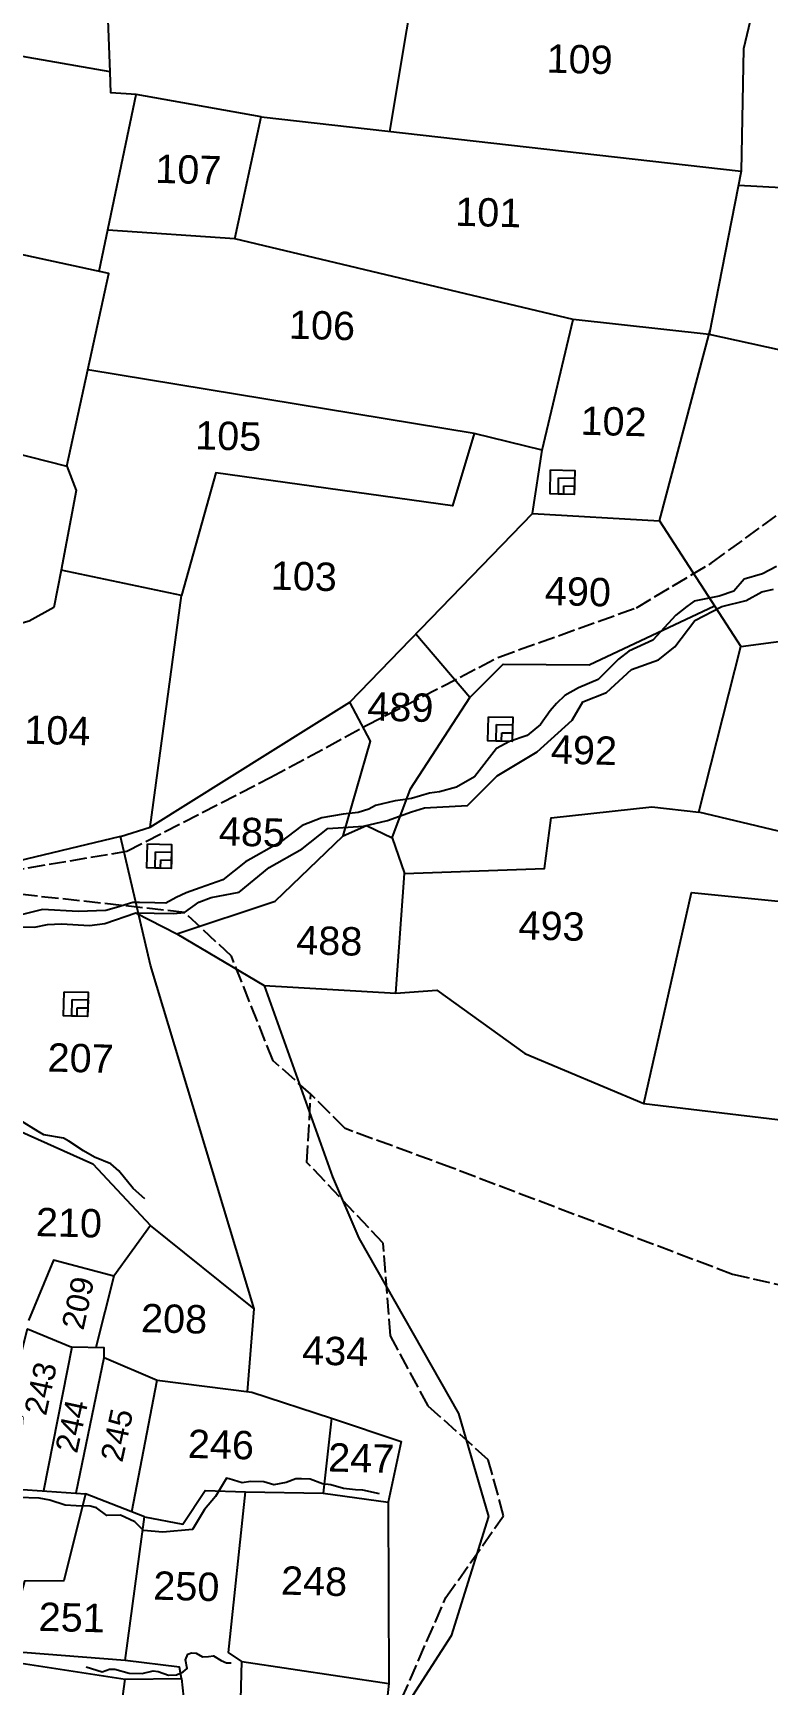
# Model space of a CAD drawing. Header units: inches. Extents: x 331956 to 347868, y 1573639 to 1584878.
# Drawn here: x 342232 to 342753, y 1578914 to 1580086 of the extents above; entities that cross this region are included whole.
import ezdxf

# ---------------------------------------------------------------- set-up
doc = ezdxf.new("R2010")
doc.units = ezdxf.units.IN
doc.header["$MEASUREMENT"] = 0
doc.linetypes.add('ACAD_ISO02W100', pattern=[15, 12, -3])
for name, color, linetype in [('CARTTRACK', 30, 'ACAD_ISO02W100'), ('NALA', 4, 'Continuous'), ('SQUAREWELL', 5, 'Continuous'), ('SURVEY_BND', 7, 'Continuous')]:
    doc.layers.add(name, color=color, linetype=linetype)
doc.styles.get("Standard").update_dxf_attribs({"font": 'arial.ttf'})

msp = doc.modelspace()

# ---------------------------------------------------------------- linework, layer by layer
at = {"layer": 'CARTTRACK'}
for points in [[(342103.5, 1579468), (342139.7, 1579478.8), (342298.4, 1579505.4), (342400.1, 1579557.6), (342468.1, 1579594.4), (342562.1, 1579643), (342659.7, 1579678), (342712.8, 1579709.7), (342786.7, 1579763.2), (342857.1, 1579802.2), (342956.9, 1579900.3), (343058.3, 1579987.2), (343102, 1580005.2), (343186.4, 1580021.5), (343348.1, 1580044.8), (343623.4, 1580072.5)], [(343768.9, 1578972), (343572.5, 1578984.1), (343286.6, 1579050.5), (343013, 1579122.8), (342813, 1579185.9), (342727.9, 1579205.3), (342528.9, 1579280.8), (342453.1, 1579308.7), (342428.8, 1579333), (342402.1, 1579356.8), (342372.5, 1579430.9), (342339.3, 1579462), (342224.4, 1579474.6), (342099.7, 1579467.8), (341971.8, 1579476.3), (341874.5, 1579500.7), (341817.2, 1579509.8), (341784.7, 1579521.7), (341687, 1579488.1), (341674, 1579491.7), (341680.4, 1579430.5), (341649.5, 1579356.1), (341628.2, 1579293.7)], [(341982.2, 1577244.2), (342041.6, 1577405.3), (342094.4, 1577570.9), (342150.4, 1577707.9), (342236.9, 1577894.9), (342318.2, 1578084.7), (342441.2, 1578364), (342496.2, 1578480.1), (342538.1, 1578580.6), (342531.7, 1578622.8), (342500.3, 1578643.6), (342476.1, 1578728.6), (342487, 1578889.8), (342524.6, 1578976.1), (342565.6, 1579034.2), (342554.6, 1579073.9), (342512.1, 1579112), (342485.4, 1579161.8), (342480.2, 1579227.5), (342426.1, 1579284.7), (342428.8, 1579333)]]:
    msp.add_lwpolyline(points, dxfattribs=at)
at = {"layer": 'NALA'}
for points in [[(342759, 1579707.3), (342749.2, 1579702), (342736.2, 1579698.2), (342728.8, 1579689.7), (342718.4, 1579686.1), (342706.7, 1579683.9), (342700.8, 1579682.6), (342695.4, 1579678.9), (342687.7, 1579672.7), (342671.3, 1579655.1), (342654.4, 1579647.2), (342647, 1579641.5), (342639.6, 1579633.9), (342632.7, 1579627.1), (342618.6, 1579621.3), (342609, 1579615.7), (342603, 1579610.1), (342598.7, 1579604.9), (342591.8, 1579595.3), (342582.2, 1579587.5), (342569.8, 1579583.1), (342560.5, 1579578.3), (342544.9, 1579558.1), (342532.1, 1579550.8), (342520.1, 1579547.5), (342513.1, 1579546.5), (342500.2, 1579542.7), (342494, 1579541.7), (342488.7, 1579541), (342474.7, 1579537.8), (342469.9, 1579535.1), (342462.3, 1579532.8), (342451.7, 1579531.7), (342436.6, 1579529), (342422.8, 1579523.5), (342406.9, 1579511.6), (342382.4, 1579497.8), (342366.3, 1579485), (342350.3, 1579479.5), (342340.5, 1579475.9), (342333.4, 1579472.5), (342326.1, 1579468.5), (342318.3, 1579468.7), (342307.2, 1579468.9), (342302.5, 1579469.1), (342290.9, 1579465.5), (342283.4, 1579463.4), (342263.9, 1579462.5), (342238.6, 1579464), (342223.4, 1579460.2)], [(342222.3, 1579451.8), (342232.9, 1579451.6), (342242.1, 1579453.3), (342251.9, 1579453.9), (342271.9, 1579452.8), (342282.8, 1579454.2), (342304.7, 1579461.7), (342317.8, 1579461.4), (342331.4, 1579461.1), (342339.3, 1579462), (342349.5, 1579469.2), (342358.2, 1579472.6), (342378.1, 1579476.4), (342399.2, 1579493.7), (342422.6, 1579507), (342440.8, 1579521.5), (342466.2, 1579523.2), (342483.3, 1579527.2), (342500.2, 1579533.2), (342509.5, 1579536.1), (342539.9, 1579537.8), (342561, 1579558.8), (342589.3, 1579575.8), (342614.1, 1579598.3), (342621.7, 1579611.2), (342638.5, 1579618), (342656.3, 1579634.1), (342675.4, 1579641.1), (342687.1, 1579650.3), (342701.2, 1579668.9), (342720.4, 1579679), (342737.7, 1579683.2), (342748.8, 1579689.4), (342756.9, 1579691.1)], [(342311.2, 1579258.8), (342302.7, 1579266.1), (342292.6, 1579278.8), (342286.9, 1579283.8), (342275.3, 1579288.4), (342267.6, 1579292.9), (342257.3, 1579299.7), (342253.3, 1579301.9), (342239.4, 1579304.2), (342235.4, 1579306.6), (342222.4, 1579314.6), (342216.9, 1579318), (342212.3, 1579318.6), (342205, 1579320.8), (342194.4, 1579327.1), (342185.9, 1579331.6), (342178.3, 1579334.6), (342165.7, 1579336.9), (342159.9, 1579338.1), (342140, 1579345.2), (342134.9, 1579345.6)], [(342477.6, 1579049.8), (342465.7, 1579052.3), (342460.5, 1579052.5), (342452, 1579053.4), (342442.9, 1579056.1), (342437.2, 1579056.9), (342428.4, 1579060.1), (342422.2, 1579060.3), (342418.1, 1579060.4), (342411.4, 1579057.8), (342402.6, 1579056), (342395.6, 1579058.2), (342386, 1579058.5), (342380.2, 1579057.5), (342370.9, 1579060.4), (342368.9, 1579060.7), (342361.2, 1579047.9), (342353.4, 1579038.5), (342344.8, 1579024.3), (342323.9, 1579022.5), (342310.2, 1579023.8), (342304, 1579029.9), (342293.8, 1579034.5), (342284.2, 1579034.3), (342276.8, 1579039.7), (342272.3, 1579041), (342262.4, 1579041.2), (342254.6, 1579041.6), (342243.7, 1579045.1), (342236.2, 1579046.7), (342221.3, 1579047)], [(342269.6, 1578927.1), (342280.9, 1578923.4), (342286, 1578925.3), (342289.9, 1578925.3), (342300, 1578922.5), (342309.3, 1578922.3), (342317, 1578924.1), (342320.6, 1578923.6), (342327.9, 1578921.2), (342333.5, 1578921.4), (342338.3, 1578923.4), (342341.2, 1578925.9), (342339.9, 1578932), (342341.7, 1578935.9), (342344.3, 1578937), (342347.4, 1578936.7), (342352, 1578934), (342356.2, 1578934.3), (342359.7, 1578934.8), (342365.3, 1578931.6), (342369, 1578929.8), (342372.3, 1578929.9)]]:
    msp.add_lwpolyline(points, dxfattribs=at)
at = {"layer": 'SQUAREWELL'}
for points in [[(342598.9, 1579775.8), (342616.1, 1579775.3), (342615.7, 1579758.3), (342598.5, 1579758.7)], [(342604.6, 1579770.2), (342615.9, 1579769.9), (342615.7, 1579758.3), (342604.4, 1579758.6)], [(342608.3, 1579764.5), (342615.8, 1579764.3), (342615.7, 1579758.3), (342608.2, 1579758.5)], [(342554.8, 1579600.7), (342572, 1579600.3), (342571.6, 1579583.2), (342554.4, 1579583.6)], [(342560.6, 1579595.1), (342571.9, 1579594.9), (342571.6, 1579583.2), (342560.3, 1579583.5)], [(342564.2, 1579589.4), (342571.7, 1579589.2), (342571.6, 1579583.2), (342564.1, 1579583.4)], [(342312.9, 1579510.6), (342330.1, 1579510.1), (342329.7, 1579493.1), (342312.5, 1579493.5)], [(342318.7, 1579505), (342330, 1579504.7), (342329.7, 1579493.1), (342318.4, 1579493.4)], [(342322.4, 1579499.3), (342329.9, 1579499.1), (342329.7, 1579493.1), (342322.2, 1579493.3)], [(342253.8, 1579405.7), (342271, 1579405.3), (342270.5, 1579388.2), (342253.3, 1579388.6)], [(342259.5, 1579400.1), (342270.8, 1579399.9), (342270.5, 1579388.2), (342259.2, 1579388.5)], [(342263.2, 1579394.4), (342270.7, 1579394.2), (342270.5, 1579388.2), (342263, 1579388.4)]]:
    msp.add_lwpolyline(points, close=True, dxfattribs=at)
at = {"layer": 'SURVEY_BND'}
for points in [[(342286.6, 1580058.1), (342281.6, 1580187), (342196.4, 1580204.7), (342171.2, 1580163.1), (342110.4, 1580168.5)], [(342747.2, 1580123.2), (342642, 1580142.3), (342508.7, 1580160), (342484.6, 1580015.8)], [(342827.2, 1579972.3), (342873, 1580121.3), (342782.2, 1580127.8), (342747.2, 1580123.2), (342735.7, 1580074.2), (342734.1, 1579987.6)], [(342278.6, 1579916.6), (342304.9, 1580041.9), (342287, 1580043), (342286.6, 1580058.1), (342092.9, 1580091.9)], [(342375, 1579939.5), (342393.5, 1580026), (342304.9, 1580041.9)], [(342393.5, 1580026), (342734.1, 1579987.6), (342711.3, 1579871.8), (342614.9, 1579882.3)], [(342851.4, 1579841.1), (342920.9, 1579938.1), (342827.2, 1579972.3), (342732.1, 1579977.5)], [(342592.9, 1579789.7), (342614.9, 1579882.3), (342375, 1579939.5), (342284.8, 1579945.8)], [(342255.8, 1579778.3), (342285.5, 1579915.1), (342164.2, 1579941.3)], [(342586.1, 1579744.8), (342676.1, 1579739.7), (342712.1, 1579874.8)], [(342676.1, 1579739.7), (342733.8, 1579650.5), (342830, 1579663.3), (342904.2, 1579794), (342851.4, 1579841.1), (342711.3, 1579871.8)], [(342544.7, 1579801.6), (342270.7, 1579846.7)], [(342134.8, 1579809), (342255.8, 1579778.3), (342262.3, 1579761.2), (342251.8, 1579704.6)], [(342314.8, 1579522.4), (342456.4, 1579611.1), (342586.1, 1579744.8), (342592.9, 1579789.7), (342544.7, 1579801.6), (342529.4, 1579750.2), (342361.5, 1579773.6), (342337.2, 1579686.6)], [(342293.8, 1579515.8), (342314.8, 1579522.4), (342337.2, 1579686.6), (342251.8, 1579704.6), (342246.5, 1579678.2), (342229, 1579668.6), (342190.8, 1579657.9), (342175, 1579619), (342160.9, 1579499.2)], [(342541.6, 1579614.3), (342565.2, 1579637.9), (342626.3, 1579637.5), (342715.2, 1579679.3)], [(342451.8, 1579516.2), (342468.3, 1579523.7), (342486.6, 1579514.8), (342499.5, 1579549.7), (342541.6, 1579614.3), (342503.2, 1579659.3)], [(342486.6, 1579514.8), (342495.2, 1579489.6), (342594.6, 1579493.2), (342599.4, 1579529.1), (342670.8, 1579536.9), (342704.1, 1579533), (342733.8, 1579650.5)], [(342304.7, 1579461.7), (342333.8, 1579446.7), (342403.6, 1579470), (342451.8, 1579516.2), (342471.2, 1579583.5), (342456.4, 1579611.1)], [(342489.2, 1579404.6), (342518.3, 1579406.8), (342580.6, 1579362), (342665.1, 1579326.4), (342698.8, 1579476), (342781.5, 1579467.9), (342786.3, 1579513.4), (342704.1, 1579533)], [(342388.7, 1579180.8), (342315, 1579424.5), (342293.8, 1579515.8), (342209.3, 1579495.5), (342199.5, 1579411.8)], [(342333.8, 1579446.7), (342395.8, 1579410.1), (342489.2, 1579404.6), (342495.2, 1579489.6)], [(342665.1, 1579326.4), (342904.1, 1579297.9), (342922.3, 1579432.1), (342842.9, 1579453.5), (342781.5, 1579467.9)], [(342395.8, 1579410.1), (342444.2, 1579274.5), (342462.8, 1579231.1), (342533.6, 1579106.6), (342554.9, 1579033.7), (342528.3, 1578949), (342498.8, 1578903.1), (342488.9, 1578861.5), (342482.8, 1578738.4), (342487.6, 1578644.7), (342551.4, 1578607.6), (342538.6, 1578548.5), (342515.1, 1578549)], [(342184.8, 1579177.8), (342209.1, 1579224.8), (342214.7, 1579310.4), (342274.1, 1579283.8), (342315.2, 1579239.9), (342289.2, 1579204), (342246.3, 1579215.3), (342228.6, 1579172.5)], [(342383.9, 1579122.1), (342388.7, 1579180.8), (342315.2, 1579239.9)], [(342289.2, 1579204), (342276.3, 1579153.4)], [(342221, 1579053.1), (342224.5, 1579103.8), (342213.7, 1579110.1), (342227.8, 1579166.6), (342259.3, 1579153.8)], [(342282.3, 1579146.3), (342282.2, 1579153.2), (342259.3, 1579153.8), (342239.3, 1579051.8)], [(342262.3, 1579050.3), (342282.3, 1579146.3), (342319.9, 1579130.4)], [(342301.8, 1579037), (342319.9, 1579130.4), (342386.9, 1579121.7), (342443.4, 1579103.3), (342437.5, 1579050.1)], [(342443.4, 1579103.3), (342492.9, 1579086.9), (342483.7, 1579043.9)], [(342115.2, 1579080.5), (342221, 1579053.1), (342269, 1579049.8)], [(342310.8, 1579033.5), (342269, 1579049.8), (342253.7, 1578987.9), (342225.7, 1578987.8), (342212.1, 1578938.2)], [(342297.2, 1578931.4), (342310.8, 1579033.5), (342338, 1579028.3), (342354, 1579052.1), (342382.4, 1579051.1)], [(342379.9, 1578930.8), (342370.4, 1578937.1), (342382.4, 1579051.1), (342437.5, 1579050.1), (342483.7, 1579043.9), (342484.2, 1578915.3)], [(342337.1, 1578918.7), (342335.7, 1578926.8), (342297.2, 1578931.4), (342209.4, 1578938.4), (342137.5, 1578951), (342052.1, 1578966.4), (341918, 1578989), (341918, 1578989)], [(342140.1, 1578942.5), (342297.1, 1578918.2)], [(342379.3, 1578904.1), (342379.9, 1578930.8), (342484.2, 1578915.3), (342474, 1578823.8)], [(342218.2, 1578813.8), (342227.6, 1578870.7), (342289.3, 1578861.4), (342297.1, 1578918.2), (342337.1, 1578918.7), (342338.6, 1578905.4), (342330, 1578905.2), (342319.5, 1578859.9), (342328, 1578848.5), (342316.3, 1578792.7)]]:
    msp.add_lwpolyline(points, dxfattribs=at)

# ---------------------------------------------------------------- texts
for s, height, rotation, p in [('109', 20.11, 358.5665, (342595.8, 1580057.5)), ('107', 20.11, 358.5665, (342318.3, 1579979.3)), ('101', 20.11, 358.5665, (342531, 1579948.9)), ('106', 20.11, 358.5665, (342413.1, 1579868.8)), ('102', 20.11, 358.5665, (342619.9, 1579800.7)), ('105', 20.11, 358.5665, (342346.6, 1579790.4)), ('103', 20.11, 358.5665, (342400.2, 1579690.9)), ('490', 20.11, 358.5665, (342594.6, 1579680)), ('489', 20.11, 358.5665, (342468.7, 1579598.1)), ('104', 20.11, 358.5665, (342225.4, 1579581.6)), ('492', 20.11, 358.5665, (342598.9, 1579567.6)), ('485', 20.11, 358.5665, (342363.4, 1579509.5)), ('493', 20.11, 358.5665, (342575.9, 1579442.9)), ('488', 20.11, 358.5665, (342418.3, 1579432.4)), ('207', 20.11, 358.5665, (342241.9, 1579349.2)), ('210', 20.11, 358.5665, (342233.6, 1579232.5)), ('209', 15.99, 77.8156, (342267.5, 1579165.1)), ('208', 20.11, 358.5665, (342308.2, 1579164.4)), ('434', 20.11, 358.5665, (342422.5, 1579141.5)), ('243', 15.99, 77.8156, (342241, 1579104.5)), ('244', 15.99, 77.8156, (342263, 1579077.8)), ('245', 15.99, 77.8156, (342295.1, 1579071.4)), ('246', 20.11, 358.5665, (342341.4, 1579075.2)), ('247', 20.11, 358.5665, (342440.9, 1579065.6)), ('250', 20.11, 358.5665, (342316.9, 1578974.7)), ('248', 20.11, 358.5665, (342407.5, 1578978.3)), ('251', 20.11, 358.5665, (342235.6, 1578952.6))]:
    msp.add_text(s, height=height, rotation=rotation, dxfattribs=at).set_placement(p)

doc.saveas('drawing.dxf')
